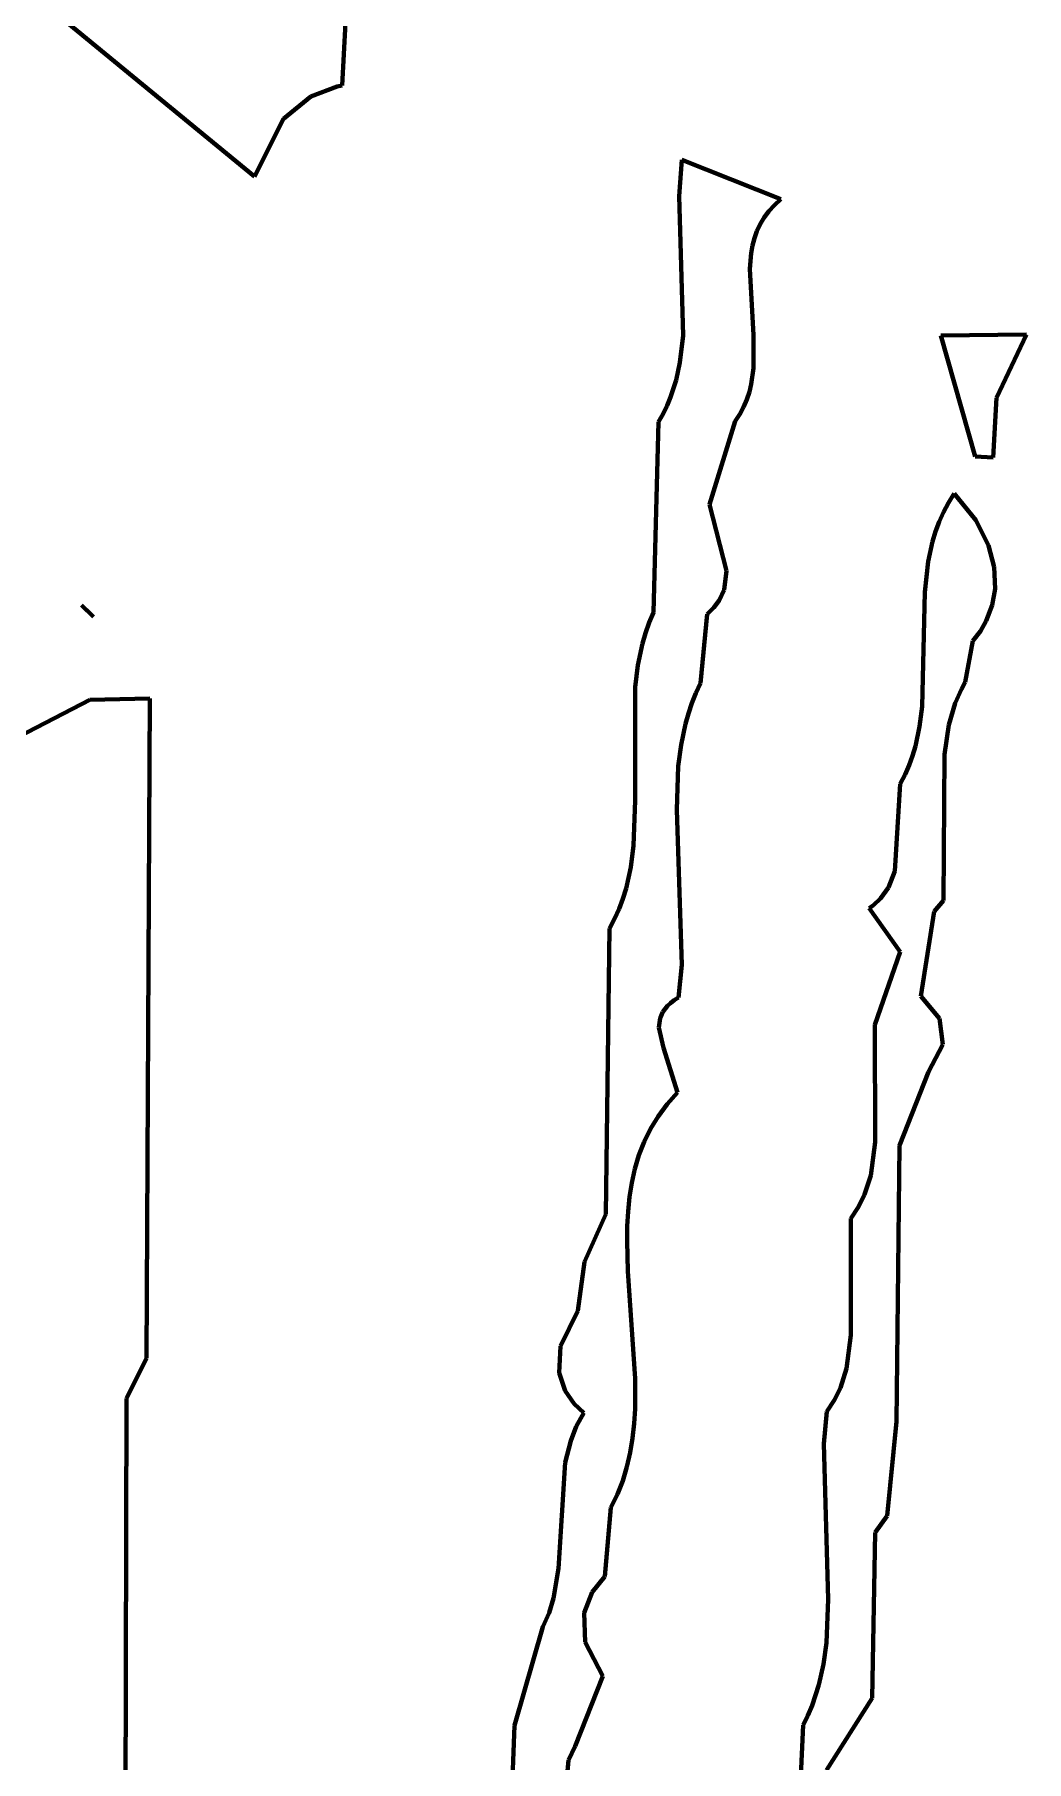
# Model space of a CAD drawing. Header units: millimetres. Extents: x 0 to 6.58, y 0 to 6.88.
# Drawn here: x 3.767 to 4.338, y 0.999 to 1.993 of the extents above; entities that cross this region are included whole.
import ezdxf

# ---------------------------------------------------------------- set-up
doc = ezdxf.new("R2010")
doc.units = ezdxf.units.MM
doc.layers.add('color#020202ff', color=7, linetype='CONTINUOUS', lineweight=100)
doc.layers.add('color#ffffffff', color=7, linetype='CONTINUOUS', lineweight=100)

msp = doc.modelspace()

# ---------------------------------------------------------------- linework, layer by layer
at = {"layer": 'color#020202ff'}
for p, q in [((3.94425, 1.96339), (3.94804, 2.03241)), ((3.77015, 2.01246), (3.89385, 1.91106)), ((3.92622, 1.95709), (3.94142, 1.96281)), ((3.94142, 1.96281), (3.94425, 1.96339)), ((3.91047, 1.94417), (3.92622, 1.95709)), ((3.89385, 1.91106), (3.91047, 1.94417)), ((4.13994, 1.9205), (4.13843, 1.89963)), ((4.19691, 1.89788), (4.13994, 1.9205)), ((4.13843, 1.89963), (4.14056, 1.81942)), ((4.18723, 1.88737), (4.18995, 1.89105)), ((4.18995, 1.89105), (4.19316, 1.89456)), ((4.19316, 1.89456), (4.19691, 1.89788)), ((4.1817, 1.87543), (4.18315, 1.87955)), ((4.18315, 1.87955), (4.18498, 1.88353)), ((4.18498, 1.88353), (4.18723, 1.88737)), ((4.17983, 1.86683), (4.18061, 1.87119)), ((4.18061, 1.87119), (4.1817, 1.87543)), ((4.17906, 1.85783), (4.17983, 1.86683)), ((4.18114, 1.81969), (4.17906, 1.85783)), ((4.14056, 1.81942), (4.13879, 1.80391)), ((4.18115, 1.80063), (4.18114, 1.81969)), ((4.33835, 1.81996), (4.28909, 1.8195)), ((4.28909, 1.8195), (4.30885, 1.74989)), ((4.32109, 1.78361), (4.33835, 1.81996)), ((4.13879, 1.80391), (4.13659, 1.79382)), ((4.17986, 1.79142), (4.18115, 1.80063)), ((4.13659, 1.79382), (4.1334, 1.78396)), ((4.17877, 1.78694), (4.17986, 1.79142)), ((4.1334, 1.78396), (4.13138, 1.77914)), ((4.17549, 1.77829), (4.17732, 1.78256)), ((4.17732, 1.78256), (4.17877, 1.78694)), ((4.31909, 1.74918), (4.32109, 1.78361)), ((4.12642, 1.76972), (4.12358, 1.66004)), ((4.12907, 1.77439), (4.12642, 1.76972)), ((4.13138, 1.77914), (4.12907, 1.77439)), ((4.15591, 1.72212), (4.17052, 1.77012)), ((4.17052, 1.77012), (4.17324, 1.77414)), ((4.17324, 1.77414), (4.17549, 1.77829)), ((4.30885, 1.74989), (4.31909, 1.74918)), ((4.16552, 1.68391), (4.15591, 1.72212)), ((4.29341, 1.72312), (4.29055, 1.71768)), ((4.29671, 1.72847), (4.29341, 1.72312)), ((4.30928, 1.7132), (4.29671, 1.72847)), ((4.28809, 1.71215), (4.28602, 1.70654)), ((4.29055, 1.71768), (4.28809, 1.71215)), ((4.31653, 1.69859), (4.30928, 1.7132)), ((4.28429, 1.70085), (4.28174, 1.6893)), ((4.28602, 1.70654), (4.28429, 1.70085)), ((4.31974, 1.68619), (4.31653, 1.69859)), ((4.16421, 1.67309), (4.16552, 1.68391)), ((4.28174, 1.6893), (4.27974, 1.67162)), ((4.32025, 1.6736), (4.31974, 1.68619)), ((4.16134, 1.66688), (4.16421, 1.67309)), ((4.27974, 1.67162), (4.27826, 1.60596)), ((4.31867, 1.66425), (4.32025, 1.6736)), ((3.79421, 1.66423), (3.79951, 1.65904)), ((3.80103, 1.65756), (3.79421, 1.66423)), ((4.15443, 1.65904), (4.15837, 1.66289)), ((4.15837, 1.66289), (4.16134, 1.66688)), ((4.31523, 1.65516), (4.31867, 1.66425)), ((3.79951, 1.65904), (3.80103, 1.65756)), ((4.12107, 1.65416), (4.11895, 1.64817)), ((4.12358, 1.66004), (4.12107, 1.65416)), ((4.15063, 1.61929), (4.15443, 1.65904)), ((4.31183, 1.64933), (4.31523, 1.65516)), ((4.11719, 1.64209), (4.1146, 1.62968)), ((4.11895, 1.64817), (4.11719, 1.64209)), ((4.30295, 1.61992), (4.3075, 1.64374)), ((4.3075, 1.64374), (4.31183, 1.64933)), ((4.1146, 1.62968), (4.11308, 1.61699)), ((3.83362, 1.61059), (3.79907, 1.60964)), ((3.8316, 1.23077), (3.83362, 1.61059)), ((4.11308, 1.61699), (4.11302, 1.55169)), ((4.14564, 1.60774), (4.14796, 1.61355)), ((4.14796, 1.61355), (4.15063, 1.61929)), ((4.29732, 1.60785), (4.30084, 1.61595)), ((4.30084, 1.61595), (4.30295, 1.61992)), ((3.79907, 1.60964), (3.73989, 1.57914)), ((4.14195, 1.59592), (4.14364, 1.60186)), ((4.14364, 1.60186), (4.14564, 1.60774)), ((4.27826, 1.60596), (4.27683, 1.59439)), ((4.29362, 1.59537), (4.29732, 1.60785)), ((4.13941, 1.58384), (4.14195, 1.59592)), ((4.27683, 1.59439), (4.27441, 1.58306)), ((4.29108, 1.5782), (4.29362, 1.59537)), ((4.13783, 1.57155), (4.13941, 1.58384)), ((4.27441, 1.58306), (4.27276, 1.57751)), ((4.13694, 1.54648), (4.13783, 1.57155)), ((4.27077, 1.57204), (4.26841, 1.56667)), ((4.27276, 1.57751), (4.27077, 1.57204)), ((4.29052, 1.49423), (4.29108, 1.5782)), ((4.26564, 1.56139), (4.2626, 1.51108)), ((4.26841, 1.56667), (4.26564, 1.56139)), ((4.11302, 1.55169), (4.11208, 1.52595)), ((4.13987, 1.45712), (4.13694, 1.54648)), ((4.11208, 1.52595), (4.11046, 1.51342)), ((4.11046, 1.51342), (4.10926, 1.50728)), ((4.2626, 1.51108), (4.25893, 1.50163)), ((4.10776, 1.50122), (4.10593, 1.49526)), ((4.10926, 1.50728), (4.10776, 1.50122)), ((4.25893, 1.50163), (4.25432, 1.49529)), ((4.10593, 1.49526), (4.10374, 1.48941)), ((4.25017, 1.4915), (4.24774, 1.48976)), ((4.25432, 1.49529), (4.25017, 1.4915)), ((4.28514, 1.48781), (4.29052, 1.49423)), ((4.10116, 1.48366), (4.09816, 1.47804)), ((4.10374, 1.48941), (4.10116, 1.48366)), ((4.24774, 1.48976), (4.26563, 1.46462)), ((4.27757, 1.43922), (4.28514, 1.48781)), ((4.09816, 1.47804), (4.09608, 1.31361)), ((4.26563, 1.46462), (4.25107, 1.42272)), ((4.13801, 1.43842), (4.13987, 1.45712)), ((4.12895, 1.43009), (4.13163, 1.43352)), ((4.13163, 1.43352), (4.13343, 1.43519)), ((4.13343, 1.43519), (4.13555, 1.43682)), ((4.13555, 1.43682), (4.13801, 1.43842)), ((4.28822, 1.42637), (4.27757, 1.43922)), ((4.1266, 1.42102), (4.12733, 1.42654)), ((4.12733, 1.42654), (4.12895, 1.43009)), ((4.25107, 1.42272), (4.25125, 1.35511)), ((4.29027, 1.41138), (4.28822, 1.42637)), ((4.12932, 1.40947), (4.1266, 1.42102)), ((4.13743, 1.38368), (4.12932, 1.40947)), ((4.28202, 1.39562), (4.29027, 1.41138)), ((4.26522, 1.35313), (4.28202, 1.39562)), ((4.13141, 1.37695), (4.13743, 1.38368)), ((4.12623, 1.36997), (4.13141, 1.37695)), ((4.11818, 1.35529), (4.12184, 1.36274)), ((4.12184, 1.36274), (4.12623, 1.36997)), ((4.1152, 1.34762), (4.11818, 1.35529)), ((4.25125, 1.35511), (4.24875, 1.33586)), ((4.26354, 1.19422), (4.26522, 1.35313)), ((4.11284, 1.33976), (4.1152, 1.34762)), ((4.11104, 1.33173), (4.11284, 1.33976)), ((4.24875, 1.33586), (4.24517, 1.3249)), ((4.1089, 1.3152), (4.10974, 1.32354)), ((4.10974, 1.32354), (4.11104, 1.33173)), ((4.24517, 1.3249), (4.24166, 1.31792)), ((4.09608, 1.31361), (4.08388, 1.28622)), ((4.10844, 1.30674), (4.1089, 1.3152)), ((4.24166, 1.31792), (4.23712, 1.31124)), ((4.10832, 1.29817), (4.10844, 1.30674)), ((4.23712, 1.31124), (4.23718, 1.24392)), ((4.10886, 1.28078), (4.10832, 1.29817)), ((4.08388, 1.28622), (4.08, 1.25801)), ((4.11301, 1.21899), (4.10886, 1.28078)), ((4.08, 1.25801), (4.07003, 1.23759)), ((4.23718, 1.24392), (4.23476, 1.22472)), ((4.07003, 1.23759), (4.06933, 1.22236)), ((3.82006, 1.2075), (3.8316, 1.23077)), ((4.23476, 1.22472), (4.23128, 1.21376)), ((4.06933, 1.22236), (4.07266, 1.21198)), ((4.11297, 1.20164), (4.11301, 1.21899)), ((4.23128, 1.21376), (4.22785, 1.20676)), ((3.81866, 0.54263), (3.82006, 1.2075)), ((4.07266, 1.21198), (4.0779, 1.2044)), ((4.0779, 1.2044), (4.08347, 1.19933)), ((4.22785, 1.20676), (4.22341, 1.20004)), ((4.08347, 1.19933), (4.07913, 1.19139)), ((4.11156, 1.18467), (4.11247, 1.1931)), ((4.11247, 1.1931), (4.11297, 1.20164)), ((4.22341, 1.20004), (4.22158, 1.1814)), ((4.25812, 1.14003), (4.26354, 1.19422)), ((4.07588, 1.18322), (4.07268, 1.17063)), ((4.07913, 1.19139), (4.07588, 1.18322)), ((4.11019, 1.17637), (4.11156, 1.18467)), ((4.10831, 1.16822), (4.11019, 1.17637)), ((4.22158, 1.1814), (4.22422, 1.09199)), ((4.07268, 1.17063), (4.06892, 1.10959)), ((4.10586, 1.16023), (4.10831, 1.16822)), ((4.10279, 1.15242), (4.10586, 1.16023)), ((4.09552, 1.10509), (4.09903, 1.14481)), ((4.09903, 1.14481), (4.10279, 1.15242)), ((4.2513, 1.13036), (4.25812, 1.14003)), ((4.24954, 1.035), (4.2513, 1.13036)), ((4.06892, 1.10959), (4.06603, 1.09252)), ((4.08817, 1.09607), (4.09552, 1.10509)), ((4.08362, 1.08408), (4.08817, 1.09607)), ((4.06345, 1.08422), (4.0599, 1.07611)), ((4.06603, 1.09252), (4.06345, 1.08422)), ((4.0842, 1.06734), (4.08362, 1.08408)), ((4.22422, 1.09199), (4.22311, 1.06693)), ((4.0599, 1.07611), (4.04361, 1.01929)), ((4.09434, 1.04768), (4.0842, 1.06734)), ((4.22311, 1.06693), (4.2214, 1.05468)), ((4.2214, 1.05468), (4.21871, 1.04266)), ((4.07844, 1.00734), (4.09434, 1.04768)), ((4.21694, 1.03675), (4.21486, 1.03091)), ((4.21871, 1.04266), (4.21694, 1.03675)), ((4.22311, 0.99364), (4.24954, 1.035)), ((4.21245, 1.02515), (4.2097, 1.01947)), ((4.21486, 1.03091), (4.21245, 1.02515)), ((4.04361, 1.01929), (4.04124, 0.96146)), ((4.2097, 1.01947), (4.2067, 0.95298)), ((4.07467, 0.9993), (4.07844, 1.00734)), ((4.06786, 0.92442), (4.07467, 0.9993))]:
    msp.add_line(p, q, dxfattribs=at)
at = {"layer": 'color#ffffffff'}
for p, q in [((3.94804, 2.03241), (3.94425, 1.96339)), ((3.89385, 1.91106), (3.77015, 2.01246)), ((3.94142, 1.96281), (3.92622, 1.95709)), ((3.94425, 1.96339), (3.94142, 1.96281)), ((3.92622, 1.95709), (3.91047, 1.94417)), ((3.91047, 1.94417), (3.89385, 1.91106)), ((4.13843, 1.89963), (4.13994, 1.9205)), ((4.13994, 1.9205), (4.19691, 1.89788)), ((4.14056, 1.81942), (4.13843, 1.89963)), ((4.18995, 1.89105), (4.18723, 1.88737)), ((4.19316, 1.89456), (4.18995, 1.89105)), ((4.19691, 1.89788), (4.19316, 1.89456)), ((4.18315, 1.87955), (4.1817, 1.87543)), ((4.18498, 1.88353), (4.18315, 1.87955)), ((4.18723, 1.88737), (4.18498, 1.88353)), ((4.18061, 1.87119), (4.17983, 1.86683)), ((4.1817, 1.87543), (4.18061, 1.87119)), ((4.17983, 1.86683), (4.17906, 1.85783)), ((4.17906, 1.85783), (4.18114, 1.81969)), ((4.13879, 1.80391), (4.14056, 1.81942)), ((4.18114, 1.81969), (4.18115, 1.80063)), ((4.28909, 1.8195), (4.33835, 1.81996)), ((4.30885, 1.74989), (4.28909, 1.8195)), ((4.33835, 1.81996), (4.32109, 1.78361)), ((4.13659, 1.79382), (4.13879, 1.80391)), ((4.18115, 1.80063), (4.17986, 1.79142)), ((4.1334, 1.78396), (4.13659, 1.79382)), ((4.17986, 1.79142), (4.17877, 1.78694)), ((4.13138, 1.77914), (4.1334, 1.78396)), ((4.17732, 1.78256), (4.17549, 1.77829)), ((4.17877, 1.78694), (4.17732, 1.78256)), ((4.32109, 1.78361), (4.31909, 1.74918)), ((4.12358, 1.66004), (4.12642, 1.76972)), ((4.12642, 1.76972), (4.12907, 1.77439)), ((4.12907, 1.77439), (4.13138, 1.77914)), ((4.17052, 1.77012), (4.15591, 1.72212)), ((4.17324, 1.77414), (4.17052, 1.77012)), ((4.17549, 1.77829), (4.17324, 1.77414)), ((4.31909, 1.74918), (4.30885, 1.74989)), ((4.15591, 1.72212), (4.16552, 1.68391)), ((4.29055, 1.71768), (4.29341, 1.72312)), ((4.29341, 1.72312), (4.29671, 1.72847)), ((4.29671, 1.72847), (4.30928, 1.7132)), ((4.28602, 1.70654), (4.28809, 1.71215)), ((4.28809, 1.71215), (4.29055, 1.71768)), ((4.30928, 1.7132), (4.31653, 1.69859)), ((4.28174, 1.6893), (4.28429, 1.70085)), ((4.28429, 1.70085), (4.28602, 1.70654)), ((4.31653, 1.69859), (4.31974, 1.68619)), ((4.16552, 1.68391), (4.16421, 1.67309)), ((4.27974, 1.67162), (4.28174, 1.6893)), ((4.31974, 1.68619), (4.32025, 1.6736)), ((4.16421, 1.67309), (4.16134, 1.66688)), ((4.27826, 1.60596), (4.27974, 1.67162)), ((4.32025, 1.6736), (4.31867, 1.66425)), ((3.79421, 1.66423), (3.80103, 1.65756)), ((3.79951, 1.65904), (3.79421, 1.66423)), ((4.15837, 1.66289), (4.15443, 1.65904)), ((4.16134, 1.66688), (4.15837, 1.66289)), ((4.31867, 1.66425), (4.31523, 1.65516)), ((3.80103, 1.65756), (3.79951, 1.65904)), ((4.11895, 1.64817), (4.12107, 1.65416)), ((4.12107, 1.65416), (4.12358, 1.66004)), ((4.15443, 1.65904), (4.15063, 1.61929)), ((4.31523, 1.65516), (4.31183, 1.64933)), ((4.1146, 1.62968), (4.11719, 1.64209)), ((4.11719, 1.64209), (4.11895, 1.64817)), ((4.3075, 1.64374), (4.30295, 1.61992)), ((4.31183, 1.64933), (4.3075, 1.64374)), ((4.11308, 1.61699), (4.1146, 1.62968)), ((3.79907, 1.60964), (3.83362, 1.61059)), ((3.83362, 1.61059), (3.8316, 1.23077)), ((4.11302, 1.55169), (4.11308, 1.61699)), ((4.14796, 1.61355), (4.14564, 1.60774)), ((4.15063, 1.61929), (4.14796, 1.61355)), ((4.30084, 1.61595), (4.29732, 1.60785)), ((4.30295, 1.61992), (4.30084, 1.61595)), ((3.73989, 1.57914), (3.79907, 1.60964)), ((4.14364, 1.60186), (4.14195, 1.59592)), ((4.14564, 1.60774), (4.14364, 1.60186)), ((4.27683, 1.59439), (4.27826, 1.60596)), ((4.29732, 1.60785), (4.29362, 1.59537)), ((4.14195, 1.59592), (4.13941, 1.58384)), ((4.27441, 1.58306), (4.27683, 1.59439)), ((4.29362, 1.59537), (4.29108, 1.5782)), ((4.13941, 1.58384), (4.13783, 1.57155)), ((4.27276, 1.57751), (4.27441, 1.58306)), ((4.13783, 1.57155), (4.13694, 1.54648)), ((4.26841, 1.56667), (4.27077, 1.57204)), ((4.27077, 1.57204), (4.27276, 1.57751)), ((4.29108, 1.5782), (4.29052, 1.49423)), ((4.2626, 1.51108), (4.26564, 1.56139)), ((4.26564, 1.56139), (4.26841, 1.56667)), ((4.11208, 1.52595), (4.11302, 1.55169)), ((4.13694, 1.54648), (4.13987, 1.45712)), ((4.11046, 1.51342), (4.11208, 1.52595)), ((4.10926, 1.50728), (4.11046, 1.51342)), ((4.25893, 1.50163), (4.2626, 1.51108)), ((4.10593, 1.49526), (4.10776, 1.50122)), ((4.10776, 1.50122), (4.10926, 1.50728)), ((4.25432, 1.49529), (4.25893, 1.50163)), ((4.10374, 1.48941), (4.10593, 1.49526)), ((4.24774, 1.48976), (4.25017, 1.4915)), ((4.25017, 1.4915), (4.25432, 1.49529)), ((4.29052, 1.49423), (4.28514, 1.48781)), ((4.09816, 1.47804), (4.10116, 1.48366)), ((4.10116, 1.48366), (4.10374, 1.48941)), ((4.26563, 1.46462), (4.24774, 1.48976)), ((4.28514, 1.48781), (4.27757, 1.43922)), ((4.09608, 1.31361), (4.09816, 1.47804)), ((4.25107, 1.42272), (4.26563, 1.46462)), ((4.13987, 1.45712), (4.13801, 1.43842)), ((4.13163, 1.43352), (4.12895, 1.43009)), ((4.13343, 1.43519), (4.13163, 1.43352)), ((4.13555, 1.43682), (4.13343, 1.43519)), ((4.13801, 1.43842), (4.13555, 1.43682)), ((4.27757, 1.43922), (4.28822, 1.42637)), ((4.12733, 1.42654), (4.1266, 1.42102)), ((4.12895, 1.43009), (4.12733, 1.42654)), ((4.25125, 1.35511), (4.25107, 1.42272)), ((4.28822, 1.42637), (4.29027, 1.41138)), ((4.1266, 1.42102), (4.12932, 1.40947)), ((4.12932, 1.40947), (4.13743, 1.38368)), ((4.29027, 1.41138), (4.28202, 1.39562)), ((4.28202, 1.39562), (4.26522, 1.35313)), ((4.13743, 1.38368), (4.13141, 1.37695)), ((4.13141, 1.37695), (4.12623, 1.36997)), ((4.12184, 1.36274), (4.11818, 1.35529)), ((4.12623, 1.36997), (4.12184, 1.36274)), ((4.11818, 1.35529), (4.1152, 1.34762)), ((4.24875, 1.33586), (4.25125, 1.35511)), ((4.26522, 1.35313), (4.26354, 1.19422)), ((4.1152, 1.34762), (4.11284, 1.33976)), ((4.11284, 1.33976), (4.11104, 1.33173)), ((4.24517, 1.3249), (4.24875, 1.33586)), ((4.10974, 1.32354), (4.1089, 1.3152)), ((4.11104, 1.33173), (4.10974, 1.32354)), ((4.24166, 1.31792), (4.24517, 1.3249)), ((4.08388, 1.28622), (4.09608, 1.31361)), ((4.1089, 1.3152), (4.10844, 1.30674)), ((4.23712, 1.31124), (4.24166, 1.31792)), ((4.10844, 1.30674), (4.10832, 1.29817)), ((4.23718, 1.24392), (4.23712, 1.31124)), ((4.10832, 1.29817), (4.10886, 1.28078)), ((4.08, 1.25801), (4.08388, 1.28622)), ((4.10886, 1.28078), (4.11301, 1.21899)), ((4.07003, 1.23759), (4.08, 1.25801)), ((4.23476, 1.22472), (4.23718, 1.24392)), ((4.06933, 1.22236), (4.07003, 1.23759)), ((3.8316, 1.23077), (3.82006, 1.2075)), ((4.23128, 1.21376), (4.23476, 1.22472)), ((4.07266, 1.21198), (4.06933, 1.22236)), ((4.11301, 1.21899), (4.11297, 1.20164)), ((4.22785, 1.20676), (4.23128, 1.21376)), ((3.82006, 1.2075), (3.81866, 0.54263)), ((4.0779, 1.2044), (4.07266, 1.21198)), ((4.08347, 1.19933), (4.0779, 1.2044)), ((4.22341, 1.20004), (4.22785, 1.20676)), ((4.07913, 1.19139), (4.08347, 1.19933)), ((4.11247, 1.1931), (4.11156, 1.18467)), ((4.11297, 1.20164), (4.11247, 1.1931)), ((4.22158, 1.1814), (4.22341, 1.20004)), ((4.26354, 1.19422), (4.25812, 1.14003)), ((4.07268, 1.17063), (4.07588, 1.18322)), ((4.07588, 1.18322), (4.07913, 1.19139)), ((4.11156, 1.18467), (4.11019, 1.17637)), ((4.11019, 1.17637), (4.10831, 1.16822)), ((4.22422, 1.09199), (4.22158, 1.1814)), ((4.06892, 1.10959), (4.07268, 1.17063)), ((4.10831, 1.16822), (4.10586, 1.16023)), ((4.10586, 1.16023), (4.10279, 1.15242)), ((4.09903, 1.14481), (4.09552, 1.10509)), ((4.10279, 1.15242), (4.09903, 1.14481)), ((4.25812, 1.14003), (4.2513, 1.13036)), ((4.2513, 1.13036), (4.24954, 1.035)), ((4.06603, 1.09252), (4.06892, 1.10959)), ((4.09552, 1.10509), (4.08817, 1.09607)), ((4.08817, 1.09607), (4.08362, 1.08408)), ((4.0599, 1.07611), (4.06345, 1.08422)), ((4.06345, 1.08422), (4.06603, 1.09252)), ((4.08362, 1.08408), (4.0842, 1.06734)), ((4.22311, 1.06693), (4.22422, 1.09199)), ((4.04361, 1.01929), (4.0599, 1.07611)), ((4.0842, 1.06734), (4.09434, 1.04768)), ((4.2214, 1.05468), (4.22311, 1.06693)), ((4.21871, 1.04266), (4.2214, 1.05468)), ((4.09434, 1.04768), (4.07844, 1.00734)), ((4.21486, 1.03091), (4.21694, 1.03675)), ((4.21694, 1.03675), (4.21871, 1.04266)), ((4.24954, 1.035), (4.22311, 0.99364)), ((4.2097, 1.01947), (4.21245, 1.02515)), ((4.21245, 1.02515), (4.21486, 1.03091)), ((4.04124, 0.96146), (4.04361, 1.01929)), ((4.2067, 0.95298), (4.2097, 1.01947)), ((4.07844, 1.00734), (4.07467, 0.9993)), ((4.07467, 0.9993), (4.06786, 0.92442))]:
    msp.add_line(p, q, dxfattribs=at)

doc.saveas('drawing.dxf')
